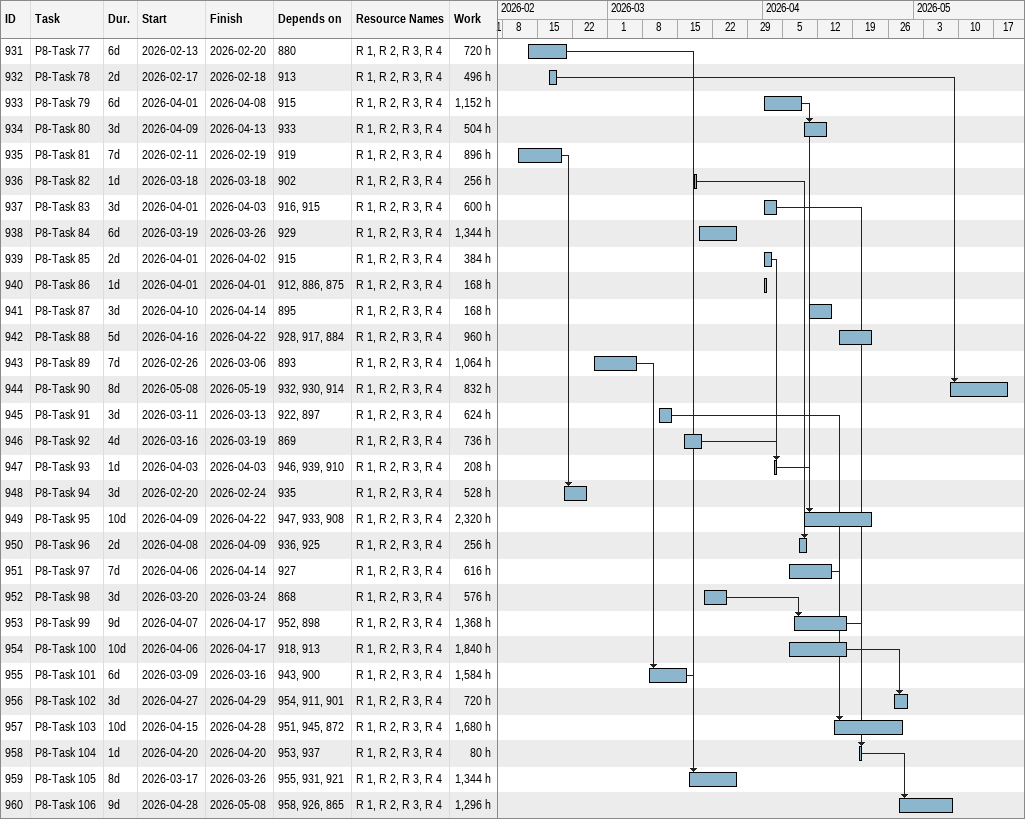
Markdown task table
| ID | Task | Duration | Start | Finish | Predecessors | Resources | Work (h) |
|---|---|---|---|---|---|---|---|
| 931 | P8-Task 77 | 6d | 2026-02-13 | 2026-02-20 | 880 | R 1, R 2, R 3, R 4 | 720 |
| 932 | P8-Task 78 | 2d | 2026-02-17 | 2026-02-18 | 913 | R 1, R 2, R 3, R 4 | 496 |
| 933 | P8-Task 79 | 6d | 2026-04-01 | 2026-04-08 | 915 | R 1, R 2, R 3, R 4 | 1152 |
| 934 | P8-Task 80 | 3d | 2026-04-09 | 2026-04-13 | 933 | R 1, R 2, R 3, R 4 | 504 |
| 935 | P8-Task 81 | 7d | 2026-02-11 | 2026-02-19 | 919 | R 1, R 2, R 3, R 4 | 896 |
| 936 | P8-Task 82 | 1d | 2026-03-18 | 2026-03-18 | 902 | R 1, R 2, R 3, R 4 | 256 |
| 937 | P8-Task 83 | 3d | 2026-04-01 | 2026-04-03 | 916, 915 | R 1, R 2, R 3, R 4 | 600 |
| 938 | P8-Task 84 | 6d | 2026-03-19 | 2026-03-26 | 929 | R 1, R 2, R 3, R 4 | 1344 |
| 939 | P8-Task 85 | 2d | 2026-04-01 | 2026-04-02 | 915 | R 1, R 2, R 3, R 4 | 384 |
| 940 | P8-Task 86 | 1d | 2026-04-01 | 2026-04-01 | 912, 886, 875 | R 1, R 2, R 3, R 4 | 168 |
| 941 | P8-Task 87 | 3d | 2026-04-10 | 2026-04-14 | 895 | R 1, R 2, R 3, R 4 | 168 |
| 942 | P8-Task 88 | 5d | 2026-04-16 | 2026-04-22 | 928, 917, 884 | R 1, R 2, R 3, R 4 | 960 |
| 943 | P8-Task 89 | 7d | 2026-02-26 | 2026-03-06 | 893 | R 1, R 2, R 3, R 4 | 1064 |
| 944 | P8-Task 90 | 8d | 2026-05-08 | 2026-05-19 | 932, 930, 914 | R 1, R 2, R 3, R 4 | 832 |
| 945 | P8-Task 91 | 3d | 2026-03-11 | 2026-03-13 | 922, 897 | R 1, R 2, R 3, R 4 | 624 |
| 946 | P8-Task 92 | 4d | 2026-03-16 | 2026-03-19 | 869 | R 1, R 2, R 3, R 4 | 736 |
| 947 | P8-Task 93 | 1d | 2026-04-03 | 2026-04-03 | 946, 939, 910 | R 1, R 2, R 3, R 4 | 208 |
| 948 | P8-Task 94 | 3d | 2026-02-20 | 2026-02-24 | 935 | R 1, R 2, R 3, R 4 | 528 |
| 949 | P8-Task 95 | 10d | 2026-04-09 | 2026-04-22 | 947, 933, 908 | R 1, R 2, R 3, R 4 | 2320 |
| 950 | P8-Task 96 | 2d | 2026-04-08 | 2026-04-09 | 936, 925 | R 1, R 2, R 3, R 4 | 256 |
| 951 | P8-Task 97 | 7d | 2026-04-06 | 2026-04-14 | 927 | R 1, R 2, R 3, R 4 | 616 |
| 952 | P8-Task 98 | 3d | 2026-03-20 | 2026-03-24 | 868 | R 1, R 2, R 3, R 4 | 576 |
| 953 | P8-Task 99 | 9d | 2026-04-07 | 2026-04-17 | 952, 898 | R 1, R 2, R 3, R 4 | 1368 |
| 954 | P8-Task 100 | 10d | 2026-04-06 | 2026-04-17 | 918, 913 | R 1, R 2, R 3, R 4 | 1840 |
| 955 | P8-Task 101 | 6d | 2026-03-09 | 2026-03-16 | 943, 900 | R 1, R 2, R 3, R 4 | 1584 |
| 956 | P8-Task 102 | 3d | 2026-04-27 | 2026-04-29 | 954, 911, 901 | R 1, R 2, R 3, R 4 | 720 |
| 957 | P8-Task 103 | 10d | 2026-04-15 | 2026-04-28 | 951, 945, 872 | R 1, R 2, R 3, R 4 | 1680 |
| 958 | P8-Task 104 | 1d | 2026-04-20 | 2026-04-20 | 953, 937 | R 1, R 2, R 3, R 4 | 80 |
| 959 | P8-Task 105 | 8d | 2026-03-17 | 2026-03-26 | 955, 931, 921 | R 1, R 2, R 3, R 4 | 1344 |
| 960 | P8-Task 106 | 9d | 2026-04-28 | 2026-05-08 | 958, 926, 865 | R 1, R 2, R 3, R 4 | 1296 |
